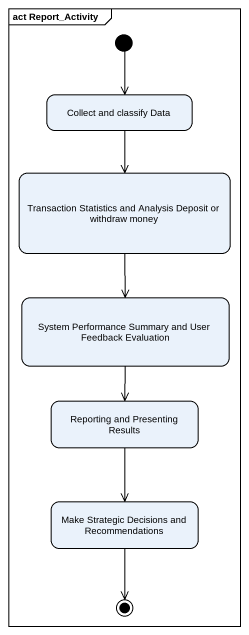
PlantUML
@startuml
mainframe act Report_Activity
hide empty description
state "Collect and classify Data" as Collect_and_classify_Data
state "Transaction Statistics and Analysis Deposit or withdraw money" as Transaction_Statistics_and
state "System Performance Summary and User Feedback Evaluation" as System_Performance_Summary
state "Reporting and Presenting Results" as Reporting_and_Presenting
state "Make Strategic Decisions and Recommendations" as Make_Strategic_Decisions
[*] --> Collect_and_classify_Data
Collect_and_classify_Data --> Transaction_Statistics_and
Transaction_Statistics_and --> System_Performance_Summary
System_Performance_Summary --> Reporting_and_Presenting
Reporting_and_Presenting --> Make_Strategic_Decisions
Make_Strategic_Decisions --> [*]
@enduml
